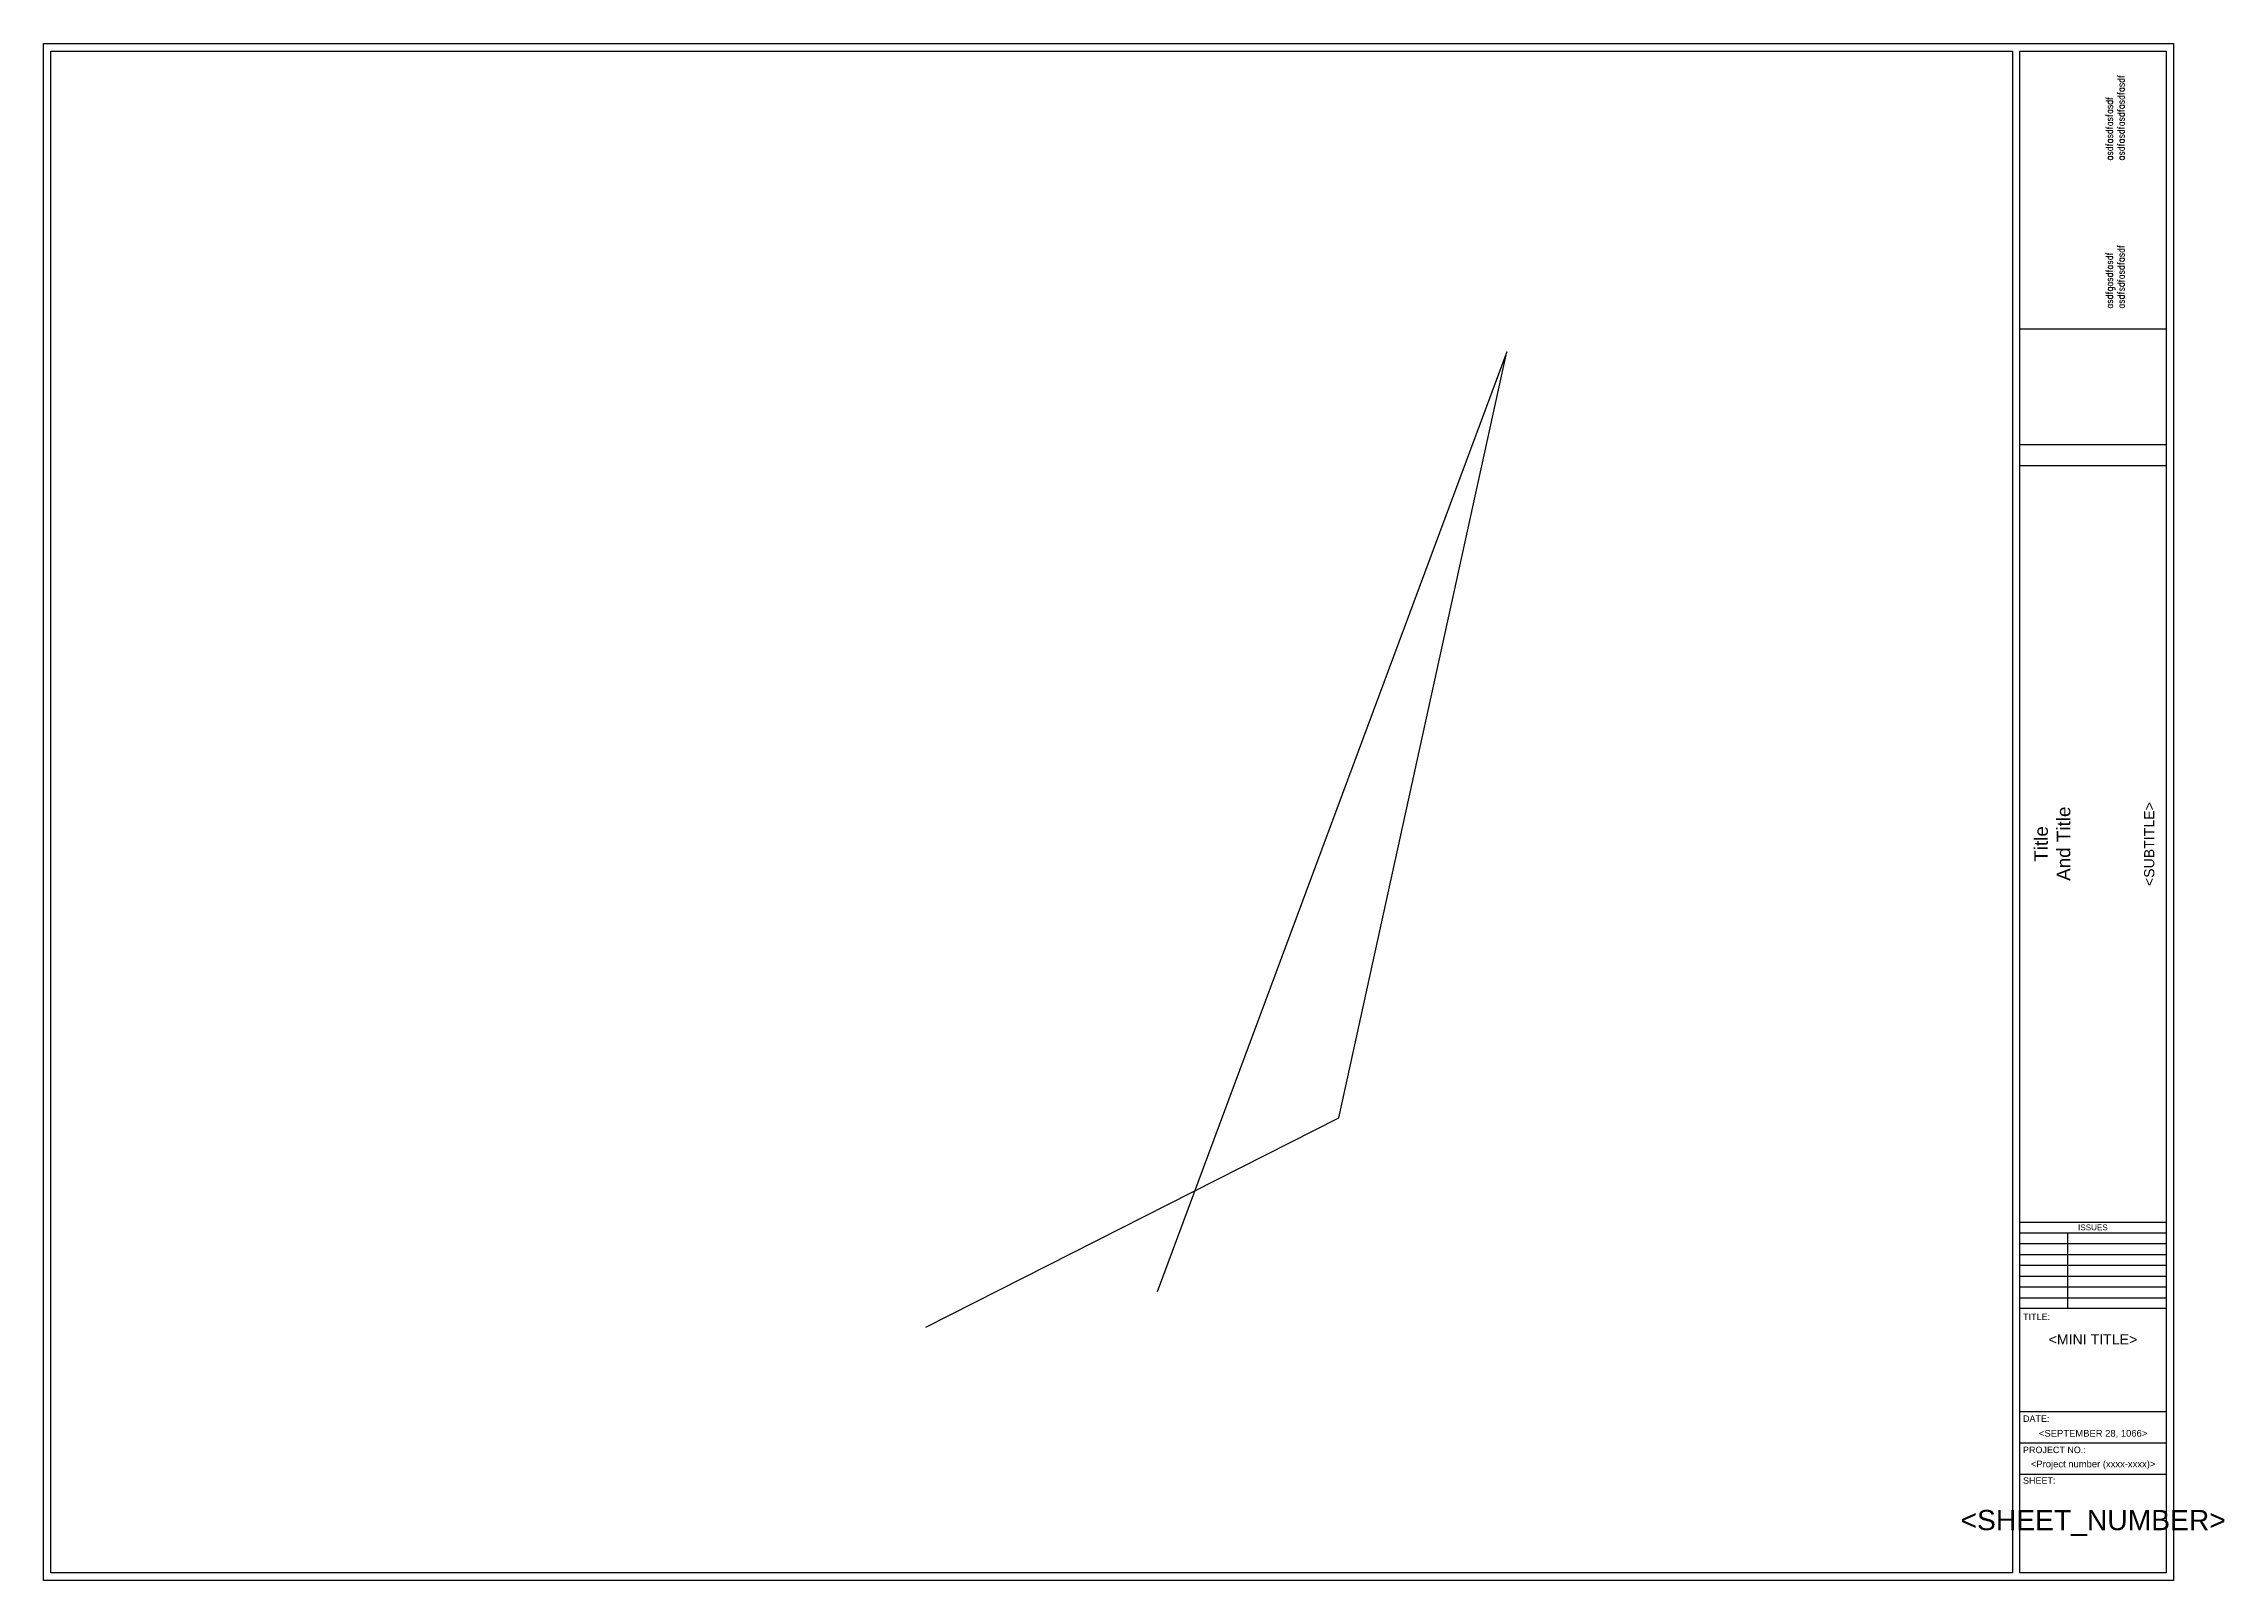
# Model space of a CAD drawing. Header units: inches. Extents: x 1.2 to 41.7, y 0.8 to 29.2.
import ezdxf

# ---------------------------------------------------------------- set-up
doc = ezdxf.new("R2010")
doc.units = ezdxf.units.IN
doc.header["$MEASUREMENT"] = 0
for name, color, linetype in [('itg-logo', 4, 'Continuous'), ('TB-NOTE', 7, 'Continuous'), ('TITLE-BLOCK', 4, 'Continuous')]:
    doc.layers.add(name, color=color, linetype=linetype)
doc.styles.add('ARIAL', font='arial.ttf')
doc.styles.add('COMPLEX', font='complex')

# ---------------------------------------------------------------- blocks, each defined once
blk = doc.blocks.new('itg-logo')
at = {"layer": 'itg-logo', "style": 'COMPLEX', "width": 0.85}
for s, p in [('asdfgasdfasdf', (0.07, 0.373)), ('asdfasdfasfasdf', (2.183, 0.371)), ('asdfsdfasdfasdf', (0.07, 0.206)), ('asdfasdfasdfasdfasdf', (2.183, 0.205))]:
    blk.add_text(s, height=0.1, dxfattribs=at).set_placement(p)
blk = doc.blocks.new('itg_title_block')
at = {"linetype": 'Continuous'}
for p, q in [((28.388, 23.532), (21.9, 6.103)), ((25.269, 9.329), (28.388, 23.532)), ((17.61, 5.443), (25.269, 9.329))]:
    blk.add_line(p, q, dxfattribs=at)
at = {"layer": 'TITLE-BLOCK', "linetype": 'Continuous'}
for p, q in [((37.761, 29.112), (37.761, 0.888)), ((37.897, 29.112), (40.614, 29.112)), ((37.897, 0.888), (37.897, 29.112)), ((37.897, 29.112), (40.614, 29.112)), ((40.614, 29.112), (40.614, 0.888)), ((40.614, 29.112), (40.614, 0.888)), ((37.897, 23.958), (40.615, 23.958)), ((40.614, 21.812), (37.897, 21.812)), ((40.614, 21.419), (37.897, 21.419)), ((40.614, 7.39), (37.897, 7.39)), ((37.897, 7.198), (40.614, 7.198)), ((37.897, 6.997), (40.614, 6.997)), ((38.782, 7.198), (38.782, 5.79)), ((37.897, 6.796), (40.614, 6.796)), ((37.897, 6.595), (40.614, 6.595)), ((37.897, 6.394), (40.614, 6.394)), ((37.897, 6.193), (40.614, 6.193)), ((37.897, 5.992), (40.614, 5.992)), ((40.614, 5.79), (37.897, 5.79)), ((40.614, 3.875), (37.897, 3.875)), ((40.614, 3.295), (37.897, 3.295)), ((40.614, 2.715), (37.897, 2.715)), ((40.614, 0.888), (37.897, 0.888))]:
    blk.add_line(p, q, dxfattribs=at)
blk.add_lwpolyline([(1.25, 29.25), (40.75, 29.25), (40.75, 0.75), (1.25, 0.75)], close=True, dxfattribs=at)
blk.add_lwpolyline([(37.761, 0.888), (1.386, 0.888), (1.386, 29.112), (37.761, 29.112)], dxfattribs=at)
at = {"layer": 'itg-logo', "linetype": 'Continuous', "xscale": 1.3, "yscale": 1.3, "zscale": 1.3, "rotation": 90}
blk.add_blockref('itg-logo', (40.106, 24.245), dxfattribs=at)
at = {"layer": 'TITLE-BLOCK', "linetype": 'Continuous', "style": 'ARIAL'}
blk.add_text('ISSUES', height=0.1072, dxfattribs=at).set_placement((38.979, 7.243))
at = {"layer": 'TITLE-BLOCK', "style": 'ARIAL'}
for s, height, p in [('TITLE:', 0.1191, (37.961, 5.577)), ('DATE:', 0.1191, (37.958, 3.69)), ('PROJECT NO.:', 0.11908, (37.958, 3.11)), ('SHEET:', 0.1191, (37.958, 2.542))]:
    blk.add_text(s, height=height, dxfattribs=at).set_placement(p)
blk = doc.blocks.new('itg_title_block_text')
at = {"layer": 'TB-NOTE', "linetype": 'Continuous', "style": 'ARIAL', "flags": 8}
for tag, p, height in [('TITLE_001', (38.418, 14.078), 0.25), ('TITLE_002', (38.835, 13.723), 0.25), ('SUBTITLE_001', (40.392, 13.626), 0.188)]:
    blk.add_attdef(tag, p, '', height=height, rotation=90, dxfattribs=at)
at = {"layer": 'TB-NOTE', "lineweight": 13, "style": 'ARIAL', "flags": 8}
blk.add_attdef('MINI_TITLE_001', (38.433, 5.125), '', height=0.188, dxfattribs=at)
at = {"layer": 'TB-NOTE', "style": 'ARIAL'}
for tag, p, height, flags in [('DATE_001', (38.254, 3.415), 0.125, 12), ('PROJECT_NO_001', (38.104, 2.847), 0.125, 12), ('SHEET_NUMBER_001', (36.799, 1.681), 0.375, 8)]:
    blk.add_attdef(tag, p, '', height=height, dxfattribs=dict(at, flags=flags))

msp = doc.modelspace()

# ---------------------------------------------------------------- block references
msp.add_blockref('itg_title_block', (0, 0))
ref = msp.add_blockref('itg_title_block_text', (0, 0))
ref.add_attrib('TITLE_001', 'Title', (38.418, 14.078), dxfattribs={"layer": 'TB-NOTE', "linetype": 'Continuous', "height": 0.25, "rotation": 90, "style": 'ARIAL'})
ref.add_attrib('SUBTITLE_001', '<SUBTITLE>', (40.392, 13.626), dxfattribs={"layer": 'TB-NOTE', "linetype": 'Continuous', "height": 0.1875, "rotation": 90, "style": 'ARIAL'})
ref.add_attrib('DATE_001', '<SEPTEMBER 28, 1066>', (38.254, 3.415), dxfattribs={"layer": 'TB-NOTE', "height": 0.125, "style": 'ARIAL'})
ref.add_attrib('PROJECT_NO_001', '<Project number (xxxx-xxxx)>', (38.104, 2.847), dxfattribs={"layer": 'TB-NOTE', "height": 0.125, "style": 'ARIAL'})
ref.add_attrib('MINI_TITLE_001', '<MINI TITLE>', (38.433, 5.125), dxfattribs={"layer": 'TB-NOTE', "lineweight": 13, "height": 0.1875, "style": 'ARIAL'})
ref.add_attrib('SHEET_NUMBER_001', '<SHEET_NUMBER>', (36.799, 1.681), dxfattribs={"layer": 'TB-NOTE', "height": 0.375, "style": 'ARIAL'})
ref.add_attrib('TITLE_002', 'And Title', (38.835, 13.723), dxfattribs={"layer": 'TB-NOTE', "linetype": 'Continuous', "height": 0.25, "rotation": 90, "style": 'ARIAL'})

doc.saveas('drawing.dxf')
